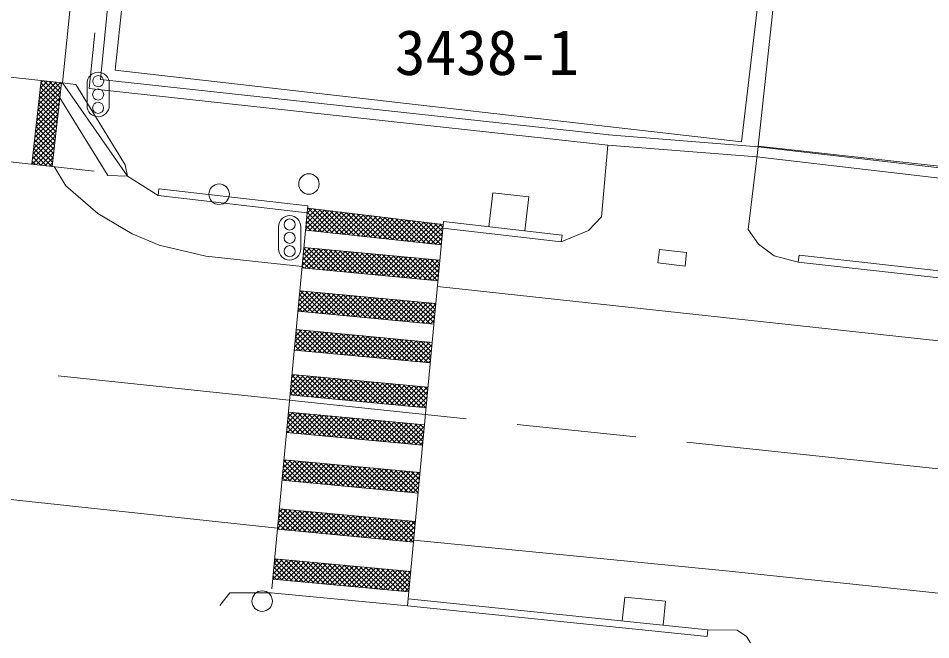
# Model space of a CAD drawing. Units: millimetres, scale not verified. Extents: x 40000 to 680000, y 20000 to 380000.
# Drawn here: x 230215 to 256921, y 271642 to 289812 of the extents above; entities that cross this region are included whole.
import ezdxf
from ezdxf.enums import TextEntityAlignment as Align

# ---------------------------------------------------------------- set-up
doc = ezdxf.new("R2010")
doc.units = ezdxf.units.MM
doc.header["$LTSCALE"] = 1000
doc.linetypes.add('CHAIN', pattern=[18.5, 12, -1.5, 3.5, -1.5])
doc.layers.add('M-BGD', color=7, linetype='Continuous', lineweight=13)
doc.layers.add('M-BMK', color=2, linetype='CHAIN', lineweight=13)
doc.styles.add('ＭＳ ゴシック', font='')
doc.styles.get('ＭＳ ゴシック').set_extended_font_data('MS Gothic')

msp = doc.modelspace()

# ---------------------------------------------------------------- linework, layer by layer
at = {"layer": 'M-BGD'}
for p, q in [((233423, 307066), (231511, 287923)), ((232621, 288023), (234497, 306911)), ((252961, 296054), (251848, 285883)), ((233049, 288290), (233833, 295496)), ((252255, 293554), (251379, 286200)), ((217836, 289406), (231511, 287923)), ((232293, 287757), (232455, 289388)), ((251379, 286200), (233049, 288290)), ((230885, 287991), (230615, 285547)), ((230807, 287287), (231450, 287930)), ((230824, 287446), (231322, 287944)), ((230842, 287605), (231195, 287958)), ((230859, 287764), (231067, 287972)), ((230877, 287923), (230939, 287985)), ((231421, 287380), (230877, 287924)), ((231435, 287507), (230959, 287983)), ((231449, 287635), (231117, 287966)), ((231481, 287927), (231211, 285481)), ((231463, 287762), (231276, 287949)), ((231477, 287889), (231435, 287932)), ((231902, 287872), (231511, 287923)), ((231511, 287923), (233416, 285199)), ((232228, 287259), (232229, 287909)), ((232621, 288023), (247507, 286404)), ((232879, 287907), (232878, 287257)), ((230772, 286969), (231450, 287648)), ((230789, 287128), (231468, 287807)), ((231393, 287125), (230849, 287669)), ((231407, 287252), (230863, 287796)), ((231902, 287872), (233348, 285529)), ((232293, 287757), (247475, 286106)), ((230754, 286810), (231433, 287489)), ((231365, 286870), (230821, 287414)), ((231379, 286998), (230835, 287541)), ((231433, 287489), (232838, 285214)), ((215689, 287192), (232441, 285345)), ((230719, 286492), (231398, 287171)), ((230737, 286651), (231415, 287330)), ((231336, 286616), (230793, 287159)), ((231350, 286743), (230807, 287287)), ((230684, 286175), (231363, 286853)), ((230702, 286334), (231380, 287012)), ((231308, 286361), (230765, 286905)), ((231322, 286488), (230779, 287032)), ((230667, 286016), (231345, 286694)), ((231280, 286106), (230737, 286650)), ((231294, 286233), (230751, 286777)), ((230632, 285698), (231310, 286376)), ((230649, 285857), (231328, 286535)), ((231252, 285851), (230708, 286395)), ((231266, 285979), (230723, 286522)), ((247490, 286406), (251867, 286058)), ((230621, 285546), (231293, 286217)), ((231224, 285597), (230680, 286140)), ((231238, 285724), (230694, 286268)), ((230748, 285532), (231275, 286058)), ((247289, 284007), (247475, 286106)), ((247475, 286106), (251833, 285760)), ((251868, 286069), (272401, 283810)), ((251868, 286058), (272357, 283656)), ((230879, 285517), (230638, 285758)), ((231038, 285500), (230652, 285886)), ((231197, 285482), (230666, 286013)), ((230876, 285518), (231257, 285899)), ((251848, 285883), (251575, 283638)), ((251833, 285760), (272322, 283359)), ((230720, 285535), (230624, 285631)), ((231003, 285504), (231240, 285740)), ((231131, 285490), (231222, 285581)), ((233416, 285199), (233348, 285529)), ((231265, 285475), (231612, 284912)), ((232838, 285214), (233416, 285199)), ((233416, 285199), (234310, 284627)), ((231612, 284912), (232540, 284108)), ((234333, 284825), (234310, 284627)), ((234333, 284825), (238686, 284327)), ((244104, 284713), (243990, 283719)), ((244104, 284713), (245156, 284592)), ((234310, 284627), (238667, 284128)), ((245156, 284592), (245042, 283599)), ((237637, 273127), (238686, 284327)), ((238621, 283639), (239182, 284200)), ((238636, 283795), (239056, 284215)), ((238650, 283951), (238930, 284230)), ((238665, 284107), (238803, 284245)), ((238679, 284260), (242652, 283782)), ((239422, 283532), (238696, 284258)), ((238732, 283608), (239308, 284185)), ((239581, 283515), (238857, 284239)), ((238859, 283594), (239435, 284169)), ((238986, 283580), (239561, 284154)), ((239739, 283498), (239017, 284220)), ((239898, 283480), (239178, 284200)), ((240057, 283463), (239339, 284181)), ((240216, 283445), (239500, 284162)), ((232540, 284108), (233551, 283506)), ((238945, 283584), (238644, 283886)), ((239104, 283567), (238656, 284015)), ((239263, 283550), (238668, 284144)), ((239114, 283566), (239687, 284139)), ((239241, 283552), (239813, 284124)), ((239369, 283538), (239939, 284109)), ((239496, 283524), (240066, 284094)), ((239624, 283510), (240192, 284078)), ((240375, 283428), (239660, 284142)), ((239751, 283496), (240318, 284063)), ((240533, 283411), (239821, 284123)), ((239879, 283482), (240444, 284048)), ((240692, 283393), (239982, 284104)), ((240006, 283468), (240571, 284033)), ((240134, 283454), (240697, 284018)), ((240851, 283376), (240143, 284084)), ((240261, 283440), (240823, 284002)), ((241010, 283359), (240303, 284065)), ((240389, 283427), (240949, 283987)), ((241168, 283341), (240464, 284046)), ((240516, 283413), (241076, 283972)), ((241327, 283324), (240625, 284026)), ((240644, 283399), (241202, 283957)), ((240771, 283385), (241328, 283942)), ((241486, 283306), (240786, 284007)), ((240899, 283371), (241454, 283926)), ((241645, 283289), (240946, 283988)), ((241026, 283357), (241581, 283911)), ((241804, 283272), (241107, 283968)), ((241154, 283343), (241707, 283896)), ((241962, 283254), (241268, 283949)), ((242121, 283237), (241429, 283930)), ((242280, 283220), (241589, 283910)), ((242439, 283202), (241750, 283891)), ((246901, 283607), (247289, 284007)), ((237831, 283068), (237833, 283718)), ((238483, 283716), (238481, 283066)), ((238619, 283620), (242596, 283185)), ((238628, 283619), (238620, 283627)), ((238787, 283602), (238632, 283756)), ((241281, 283329), (241833, 283881)), ((241408, 283315), (241959, 283866)), ((241536, 283301), (242085, 283851)), ((241608, 272636), (242660, 283872)), ((241663, 283287), (242212, 283835)), ((241791, 283273), (242338, 283820)), ((242596, 283186), (241911, 283872)), ((241918, 283259), (242464, 283805)), ((242046, 283245), (242590, 283790)), ((242608, 283316), (242072, 283852)), ((242173, 283231), (242645, 283703)), ((242620, 283445), (242232, 283833)), ((242633, 283574), (242393, 283814)), ((242645, 283704), (242554, 283794)), ((242642, 283672), (246109, 283275)), ((242660, 283872), (246132, 283474)), ((251575, 283638), (251875, 283209)), ((233551, 283506), (234337, 283175)), ((242301, 283217), (242630, 283546)), ((242428, 283203), (242615, 283390)), ((246109, 283275), (246901, 283607)), ((246132, 283474), (246109, 283275)), ((234337, 283175), (235701, 282854)), ((238551, 282892), (238753, 283094)), ((238566, 283048), (238623, 283106)), ((238572, 283111), (242554, 282738)), ((239355, 282435), (238691, 283100)), ((239511, 282420), (238847, 283085)), ((242556, 283189), (242601, 283234)), ((251875, 283209), (252336, 282866)), ((235701, 282854), (238520, 282554)), ((238522, 282580), (239011, 283070)), ((238537, 282736), (238882, 283082)), ((238887, 282479), (238545, 282821)), ((239043, 282464), (238557, 282951)), ((239199, 282449), (238569, 283080)), ((238589, 282506), (239141, 283057)), ((238719, 282494), (239270, 283045)), ((238848, 282482), (239399, 283033)), ((238977, 282470), (239528, 283021)), ((239667, 282406), (239003, 283070)), ((239107, 282458), (239658, 283009)), ((239824, 282391), (239159, 283056)), ((239236, 282446), (239787, 282997)), ((239980, 282376), (239315, 283041)), ((239365, 282434), (239916, 282985)), ((240136, 282362), (239471, 283027)), ((239495, 282422), (240046, 282973)), ((239624, 282410), (240175, 282961)), ((240292, 282347), (239627, 283012)), ((239753, 282397), (240304, 282948)), ((240448, 282332), (239783, 282997)), ((239883, 282385), (240434, 282936)), ((240604, 282318), (239939, 282983)), ((240012, 282373), (240563, 282924)), ((240760, 282303), (240095, 282968)), ((240141, 282361), (240692, 282912)), ((240916, 282289), (240251, 282954)), ((240271, 282349), (240822, 282900)), ((240400, 282337), (240951, 282888)), ((241072, 282274), (240407, 282939)), ((240529, 282325), (241080, 282876)), ((241228, 282259), (240563, 282924)), ((240658, 282313), (241209, 282864)), ((241384, 282245), (240719, 282910)), ((240788, 282301), (241339, 282852)), ((241540, 282230), (240875, 282895)), ((240917, 282288), (241468, 282840)), ((241696, 282216), (241031, 282880)), ((241046, 282276), (241597, 282827)), ((241852, 282201), (241187, 282866)), ((242008, 282186), (241343, 282851)), ((242164, 282172), (241499, 282837)), ((242320, 282157), (241655, 282822)), ((248980, 283055), (248934, 282658)), ((248980, 283055), (249775, 282964)), ((249775, 282964), (249729, 282567)), ((252336, 282866), (253044, 282684)), ((253066, 282883), (253044, 282684)), ((253066, 282883), (271769, 280799)), ((238575, 282508), (238520, 282563)), ((238731, 282493), (238532, 282692)), ((241176, 282264), (241727, 282815)), ((241305, 282252), (241856, 282803)), ((241434, 282240), (241985, 282791)), ((241564, 282228), (242115, 282779)), ((241693, 282216), (242244, 282767)), ((242476, 282142), (241811, 282807)), ((241822, 282204), (242373, 282755)), ((241952, 282192), (242503, 282743)), ((242509, 282251), (241967, 282793)), ((242081, 282179), (242545, 282644)), ((242521, 282381), (242123, 282778)), ((242533, 282510), (242279, 282764)), ((242545, 282639), (242435, 282749)), ((248934, 282658), (249729, 282567)), ((253044, 282684), (271747, 280600)), ((238516, 282513), (242498, 282140)), ((242210, 282167), (242531, 282488)), ((242340, 282155), (242516, 282332)), ((242469, 282143), (242502, 282176)), ((238405, 281245), (238956, 281796)), ((238411, 281392), (238827, 281808)), ((238425, 281548), (238697, 281821)), ((238440, 281704), (238568, 281833)), ((238453, 281843), (242436, 281470)), ((239144, 281176), (238479, 281841)), ((238534, 281233), (239085, 281784)), ((239300, 281161), (238635, 281826)), ((238664, 281221), (239215, 281772)), ((239456, 281147), (238791, 281812)), ((238793, 281209), (239344, 281760)), ((238922, 281197), (239473, 281748)), ((239612, 281132), (238947, 281797)), ((239768, 281118), (239103, 281783)), ((239924, 281103), (239259, 281768)), ((240080, 281088), (239415, 281753)), ((242482, 281972), (302354, 275495)), ((238832, 281205), (238431, 281606)), ((238988, 281191), (238443, 281736)), ((239052, 281185), (239603, 281736)), ((239181, 281173), (239732, 281724)), ((239310, 281161), (239861, 281712)), ((239439, 281148), (239990, 281699)), ((239569, 281136), (240120, 281687)), ((240236, 281074), (239571, 281739)), ((239698, 281124), (240249, 281675)), ((240392, 281059), (239727, 281724)), ((239827, 281112), (240378, 281663)), ((240548, 281045), (239883, 281709)), ((239957, 281100), (240508, 281651)), ((240704, 281030), (240039, 281695)), ((240086, 281088), (240637, 281639)), ((240860, 281015), (240195, 281680)), ((240215, 281076), (240766, 281627)), ((240345, 281064), (240896, 281615)), ((241016, 281001), (240352, 281666)), ((240474, 281052), (241025, 281603)), ((241172, 280986), (240508, 281651)), ((240603, 281039), (241154, 281590)), ((241328, 280971), (240664, 281636)), ((240733, 281027), (241284, 281578)), ((241485, 280957), (240820, 281622)), ((240862, 281015), (241413, 281566)), ((241641, 280942), (240976, 281607)), ((240991, 281003), (241542, 281554)), ((241121, 280991), (241672, 281542)), ((241797, 280928), (241132, 281593)), ((241250, 280979), (241801, 281530)), ((241953, 280913), (241288, 281578)), ((241379, 280967), (241930, 281518)), ((242109, 280898), (241444, 281563)), ((241508, 280955), (242059, 281506)), ((242265, 280884), (241600, 281549)), ((241638, 280943), (242189, 281494)), ((242383, 280907), (241756, 281534)), ((241767, 280930), (242318, 281481)), ((242395, 281036), (241912, 281519)), ((242407, 281166), (242068, 281505)), ((242419, 281295), (242224, 281490)), ((238397, 281246), (242380, 280873)), ((238520, 281235), (238407, 281348)), ((238676, 281220), (238419, 281477)), ((241896, 280918), (242434, 281456)), ((242026, 280906), (242420, 281300)), ((242431, 281424), (242380, 281476)), ((242155, 280894), (242405, 281144)), ((242284, 280882), (242390, 280988)), ((238314, 280358), (238637, 280681)), ((238328, 280514), (238508, 280693)), ((238343, 280670), (238379, 280706)), ((238347, 280708), (242329, 280336)), ((239086, 280037), (238422, 280701)), ((239243, 280022), (238578, 280687)), ((238299, 280202), (238767, 280669)), ((238774, 280066), (238328, 280512)), ((238930, 280051), (238340, 280641)), ((238345, 280106), (238896, 280657)), ((238474, 280094), (239025, 280645)), ((238603, 280082), (239154, 280633)), ((238733, 280070), (239284, 280621)), ((239399, 280007), (238734, 280672)), ((238862, 280058), (239413, 280609)), ((239555, 279993), (238890, 280658)), ((238991, 280045), (239542, 280597)), ((239711, 279978), (239046, 280643)), ((239121, 280033), (239672, 280584)), ((239867, 279964), (239202, 280628)), ((239250, 280021), (239801, 280572)), ((240023, 279949), (239358, 280614)), ((239379, 280009), (239930, 280560)), ((239509, 279997), (240060, 280548)), ((240179, 279934), (239514, 280599)), ((239638, 279985), (240189, 280536)), ((240335, 279920), (239670, 280585)), ((239767, 279973), (240318, 280524)), ((240491, 279905), (239826, 280570)), ((239897, 279961), (240448, 280512)), ((240647, 279890), (239982, 280555)), ((240026, 279949), (240577, 280500)), ((240803, 279876), (240138, 280541)), ((240155, 279936), (240706, 280488)), ((240285, 279924), (240836, 280475)), ((240959, 279861), (240294, 280526)), ((240414, 279912), (240965, 280463)), ((241115, 279847), (240450, 280512)), ((240543, 279900), (241094, 280451)), ((241271, 279832), (240606, 280497)), ((240672, 279888), (241223, 280439)), ((241427, 279817), (240762, 280482)), ((240802, 279876), (241353, 280427)), ((241583, 279803), (240918, 280468)), ((240931, 279864), (241482, 280415)), ((241739, 279788), (241074, 280453)), ((241895, 279774), (241230, 280438)), ((242051, 279759), (241386, 280424)), ((238462, 280095), (238304, 280253)), ((238618, 280080), (238316, 280383)), ((241060, 279852), (241611, 280403)), ((241190, 279840), (241741, 280391)), ((241319, 279828), (241870, 280379)), ((241448, 279815), (241999, 280366)), ((242207, 279744), (241542, 280409)), ((241578, 279803), (242129, 280354)), ((242280, 279813), (241698, 280395)), ((241707, 279791), (242258, 280342)), ((241836, 279779), (242323, 280265)), ((242292, 279942), (241854, 280380)), ((242304, 280071), (242010, 280365)), ((242317, 280201), (242166, 280351)), ((242329, 280330), (242322, 280336)), ((238291, 280111), (242273, 279738)), ((238306, 280110), (238292, 280124)), ((241966, 279767), (242308, 280109)), ((242095, 279755), (242293, 279953)), ((242224, 279743), (242279, 279797)), ((238171, 278834), (238688, 279351)), ((238186, 278990), (238559, 279364)), ((238200, 279146), (238430, 279376)), ((238215, 279302), (238300, 279388)), ((238864, 278732), (238222, 279374)), ((238224, 279395), (242206, 279022)), ((239020, 278718), (238355, 279383)), ((239176, 278703), (238511, 279368)), ((239332, 278689), (238667, 279353)), ((238552, 278762), (238198, 279116)), ((238708, 278747), (238210, 279245)), ((238267, 278788), (238818, 279339)), ((238396, 278776), (238947, 279327)), ((238525, 278764), (239076, 279315)), ((238654, 278752), (239206, 279303)), ((238784, 278740), (239335, 279291)), ((239488, 278674), (238823, 279339)), ((238913, 278728), (239464, 279279)), ((239644, 278659), (238979, 279324)), ((239042, 278716), (239593, 279267)), ((239800, 278645), (239135, 279310)), ((239172, 278704), (239723, 279255)), ((239956, 278630), (239291, 279295)), ((239301, 278691), (239852, 279242)), ((239430, 278679), (239981, 279230)), ((240112, 278615), (239447, 279280)), ((239560, 278667), (240111, 279218)), ((240268, 278601), (239603, 279266)), ((239689, 278655), (240240, 279206)), ((240424, 278586), (239759, 279251)), ((239818, 278643), (240369, 279194)), ((240580, 278572), (239915, 279237)), ((239948, 278631), (240499, 279182)), ((240736, 278557), (240071, 279222)), ((240077, 278619), (240628, 279170)), ((240206, 278607), (240757, 279158)), ((240892, 278542), (240227, 279207)), ((240336, 278595), (240887, 279146)), ((241048, 278528), (240383, 279193)), ((240465, 278582), (241016, 279133)), ((241204, 278513), (240539, 279178)), ((240594, 278570), (241145, 279121)), ((241360, 278499), (240695, 279163)), ((240723, 278558), (241274, 279109)), ((241516, 278484), (240852, 279149)), ((240853, 278546), (241404, 279097)), ((240982, 278534), (241533, 279085)), ((241672, 278469), (241008, 279134)), ((241828, 278455), (241164, 279120)), ((241985, 278440), (241320, 279105)), ((242141, 278425), (241476, 279090)), ((238240, 278791), (238173, 278857)), ((238396, 278776), (238185, 278987)), ((241111, 278522), (241662, 279073)), ((241241, 278510), (241792, 279061)), ((241370, 278498), (241921, 279049)), ((241499, 278486), (242050, 279037)), ((241629, 278473), (242180, 279024)), ((242162, 278546), (241632, 279076)), ((241758, 278461), (242195, 278898)), ((242174, 278675), (241788, 279061)), ((242186, 278804), (241944, 279047)), ((242198, 278934), (242100, 279032)), ((238168, 278798), (242150, 278425)), ((241887, 278449), (242180, 278742)), ((242017, 278437), (242165, 278586)), ((238106, 278138), (238256, 278288)), ((238121, 278300), (242104, 277927)), ((238121, 278294), (238126, 278300)), ((238902, 277624), (238237, 278289)), ((242146, 278425), (242151, 278430)), ((238077, 277826), (238514, 278263)), ((238091, 277982), (238385, 278275)), ((238093, 277700), (238644, 278251)), ((238434, 277668), (238094, 278009)), ((238590, 277654), (238106, 278138)), ((238746, 277639), (238118, 278267)), ((238222, 277688), (238773, 278239)), ((238351, 277676), (238902, 278227)), ((239058, 277610), (238393, 278275)), ((238480, 277664), (239032, 278215)), ((239214, 277595), (238549, 278260)), ((238610, 277652), (239161, 278203)), ((239370, 277580), (238705, 278245)), ((238739, 277640), (239290, 278191)), ((239526, 277566), (238862, 278231)), ((238868, 277627), (239419, 278179)), ((238998, 277615), (239549, 278166)), ((239682, 277551), (239018, 278216)), ((239127, 277603), (239678, 278154)), ((239838, 277537), (239174, 278202)), ((239256, 277591), (239807, 278142)), ((239995, 277522), (239330, 278187)), ((239386, 277579), (239937, 278130)), ((240151, 277507), (239486, 278172)), ((239515, 277567), (240066, 278118)), ((240307, 277493), (239642, 278158)), ((239644, 277555), (240195, 278106)), ((239774, 277543), (240325, 278094)), ((240463, 277478), (239798, 278143)), ((239903, 277531), (240454, 278082)), ((240619, 277464), (239954, 278128)), ((240032, 277518), (240583, 278070)), ((240775, 277449), (240110, 278114)), ((240162, 277506), (240713, 278057)), ((240931, 277434), (240266, 278099)), ((240291, 277494), (240842, 278045)), ((240420, 277482), (240971, 278033)), ((241087, 277420), (240422, 278085)), ((240549, 277470), (241100, 278021)), ((241243, 277405), (240578, 278070)), ((240679, 277458), (241230, 278009)), ((241399, 277390), (240734, 278055)), ((241555, 277376), (240890, 278041)), ((241711, 277361), (241046, 278026)), ((241867, 277347), (241202, 278012)), ((238122, 277697), (238070, 277750)), ((238278, 277683), (238082, 277879)), ((240808, 277446), (241359, 277997)), ((240937, 277434), (241488, 277985)), ((241067, 277422), (241618, 277973)), ((241196, 277409), (241747, 277961)), ((241325, 277397), (241876, 277948)), ((242023, 277332), (241358, 277997)), ((241455, 277385), (242006, 277936)), ((242058, 277439), (241514, 277982)), ((241584, 277373), (242100, 277889)), ((242070, 277568), (241670, 277968)), ((242082, 277697), (241826, 277953)), ((242094, 277826), (241982, 277938)), ((237803, 274903), (212651, 277600)), ((238065, 277703), (242048, 277330)), ((241713, 277361), (242086, 277733)), ((241843, 277349), (242071, 277577)), ((241972, 277337), (242056, 277421)), ((237939, 276352), (238445, 276858)), ((237953, 276508), (238316, 276870)), ((237968, 276664), (238186, 276882)), ((238492, 276251), (237977, 276765)), ((237982, 276820), (238057, 276894)), ((238648, 276236), (237989, 276895)), ((237990, 276901), (241973, 276528)), ((238023, 276295), (238574, 276846)), ((238804, 276222), (238139, 276887)), ((238153, 276283), (238704, 276834)), ((238282, 276271), (238833, 276822)), ((238960, 276207), (238295, 276872)), ((238411, 276259), (238962, 276810)), ((239116, 276193), (238451, 276858)), ((238541, 276247), (239092, 276798)), ((239272, 276178), (238607, 276843)), ((238670, 276234), (239221, 276785)), ((239428, 276163), (238763, 276828)), ((238799, 276222), (239350, 276773)), ((239584, 276149), (238919, 276814)), ((238928, 276210), (239480, 276761)), ((239058, 276198), (239609, 276749)), ((239740, 276134), (239075, 276799)), ((239187, 276186), (239738, 276737)), ((239896, 276120), (239231, 276784)), ((239316, 276174), (239867, 276725)), ((240052, 276105), (239387, 276770)), ((239446, 276162), (239997, 276713)), ((240208, 276090), (239543, 276755)), ((239575, 276150), (240126, 276701)), ((240364, 276076), (239699, 276741)), ((239704, 276138), (240255, 276689)), ((239834, 276125), (240385, 276676)), ((240520, 276061), (239855, 276726)), ((240676, 276046), (240011, 276711)), ((240832, 276032), (240167, 276697)), ((240988, 276017), (240323, 276682)), ((238180, 276280), (237953, 276507)), ((238336, 276266), (237965, 276636)), ((239963, 276113), (240514, 276664)), ((240092, 276101), (240643, 276652)), ((240222, 276089), (240773, 276640)), ((240351, 276077), (240902, 276628)), ((241144, 276003), (240479, 276668)), ((240480, 276065), (241031, 276616)), ((240610, 276053), (241161, 276604)), ((241300, 275988), (240636, 276653)), ((240739, 276041), (241290, 276592)), ((241456, 275973), (240792, 276638)), ((240868, 276029), (241419, 276580)), ((241612, 275959), (240948, 276624)), ((240997, 276016), (241548, 276567)), ((241769, 275944), (241104, 276609)), ((241127, 276004), (241678, 276555)), ((241256, 275992), (241807, 276543)), ((241917, 275937), (241260, 276594)), ((241385, 275980), (241936, 276531)), ((241929, 276066), (241416, 276580)), ((241515, 275968), (241962, 276415)), ((241941, 276195), (241572, 276565)), ((241954, 276325), (241728, 276551)), ((241966, 276454), (241884, 276536)), ((237934, 276303), (241917, 275930)), ((238024, 276295), (237941, 276378)), ((241644, 275956), (241947, 276259)), ((241773, 275944), (241933, 276103)), ((241903, 275932), (241918, 275947)), ((237802, 274893), (238333, 275425)), ((237817, 275049), (238204, 275437)), ((237831, 275205), (238075, 275449)), ((237846, 275361), (237945, 275461)), ((238486, 274808), (237853, 275441)), ((237856, 275469), (241839, 275096)), ((237912, 274861), (238463, 275412)), ((238642, 274793), (237977, 275458)), ((238041, 274849), (238592, 275400)), ((238798, 274778), (238134, 275443)), ((238170, 274837), (238721, 275388)), ((238954, 274764), (238290, 275429)), ((238300, 274825), (238851, 275376)), ((238429, 274813), (238980, 275364)), ((239110, 274749), (238446, 275414)), ((238558, 274801), (239109, 275352)), ((239267, 274735), (238602, 275399)), ((238688, 274789), (239239, 275340)), ((239423, 274720), (238758, 275385)), ((239579, 274705), (238914, 275370)), ((239735, 274691), (239070, 275356)), ((239891, 274676), (239226, 275341)), ((238174, 274837), (237829, 275182)), ((238330, 274822), (237841, 275311)), ((238817, 274777), (239368, 275328)), ((238946, 274765), (239497, 275316)), ((239075, 274752), (239626, 275303)), ((239205, 274740), (239756, 275291)), ((239334, 274728), (239885, 275279)), ((240047, 274661), (239382, 275326)), ((239463, 274716), (240014, 275267)), ((240203, 274647), (239538, 275312)), ((239593, 274704), (240144, 275255)), ((240359, 274632), (239694, 275297)), ((239722, 274692), (240273, 275243)), ((240515, 274618), (239850, 275282)), ((239851, 274680), (240402, 275231)), ((239981, 274668), (240532, 275219)), ((240671, 274603), (240006, 275268)), ((240110, 274656), (240661, 275207)), ((240827, 274588), (240162, 275253)), ((240239, 274643), (240790, 275194)), ((240983, 274574), (240318, 275239)), ((240369, 274631), (240920, 275182)), ((241139, 274559), (240474, 275224)), ((240498, 274619), (241049, 275170)), ((240627, 274607), (241178, 275158)), ((241295, 274545), (240630, 275209)), ((240757, 274595), (241308, 275146)), ((241451, 274530), (240786, 275195)), ((240886, 274583), (241437, 275134)), ((241607, 274515), (240942, 275180)), ((241015, 274571), (241566, 275122)), ((241763, 274501), (241098, 275166)), ((241144, 274559), (241695, 275110)), ((241793, 274612), (241254, 275151)), ((241274, 274547), (241825, 275098)), ((241805, 274741), (241410, 275136)), ((241817, 274871), (241566, 275122)), ((241830, 275000), (241722, 275107)), ((237800, 274872), (241783, 274499)), ((237862, 274866), (237805, 274923)), ((238018, 274851), (237817, 275053)), ((241403, 274534), (241825, 274957)), ((241532, 274522), (241811, 274801)), ((241662, 274510), (241796, 274645)), ((251022, 273650), (241788, 274552)), ((237719, 274011), (241702, 273638)), ((238394, 273345), (237729, 274010)), ((237664, 273416), (238212, 273964)), ((237678, 273572), (238082, 273977)), ((237693, 273729), (237953, 273989)), ((238082, 273374), (237696, 273760)), ((237708, 273885), (237824, 274001)), ((238238, 273359), (237708, 273890)), ((237790, 273401), (238341, 273952)), ((238550, 273330), (237885, 273995)), ((237919, 273389), (238470, 273940)), ((238706, 273316), (238041, 273980)), ((238049, 273377), (238600, 273928)), ((238178, 273365), (238729, 273916)), ((238862, 273301), (238197, 273966)), ((238307, 273353), (238858, 273904)), ((239018, 273286), (238353, 273951)), ((238437, 273341), (238988, 273892)), ((239174, 273272), (238510, 273937)), ((238566, 273329), (239117, 273880)), ((239330, 273257), (238666, 273922)), ((238695, 273317), (239246, 273868)), ((239486, 273242), (238822, 273907)), ((238825, 273304), (239376, 273855)), ((238954, 273292), (239505, 273843)), ((239643, 273228), (238978, 273893)), ((239083, 273280), (239634, 273831)), ((239799, 273213), (239134, 273878)), ((239212, 273268), (239763, 273819)), ((239955, 273199), (239290, 273864)), ((239342, 273256), (239893, 273807)), ((240111, 273184), (239446, 273849)), ((239471, 273244), (240022, 273795)), ((239600, 273232), (240151, 273783)), ((240267, 273169), (239602, 273834)), ((239730, 273220), (240281, 273771)), ((240423, 273155), (239758, 273820)), ((239859, 273208), (240410, 273759)), ((240579, 273140), (239914, 273805)), ((239988, 273195), (240539, 273746)), ((240735, 273126), (240070, 273790)), ((240891, 273111), (240226, 273776)), ((241047, 273096), (240382, 273761)), ((241203, 273082), (240538, 273747)), ((237770, 273403), (237672, 273502)), ((237926, 273389), (237684, 273631)), ((240118, 273183), (240669, 273734)), ((240247, 273171), (240798, 273722)), ((240376, 273159), (240927, 273710)), ((240506, 273147), (241057, 273698)), ((240635, 273135), (241186, 273686)), ((241359, 273067), (240694, 273732)), ((240764, 273123), (241315, 273674)), ((241515, 273052), (240850, 273717)), ((240893, 273111), (241445, 273662)), ((241648, 273061), (241006, 273703)), ((241023, 273099), (241574, 273650)), ((241152, 273086), (241702, 273636)), ((241660, 273190), (241162, 273688)), ((241281, 273074), (241687, 273480)), ((241672, 273320), (241318, 273674)), ((241684, 273449), (241474, 273659)), ((241696, 273578), (241630, 273644)), ((272404, 271400), (251022, 273650)), ((237663, 273413), (241646, 273040)), ((241411, 273062), (241673, 273324)), ((236110, 272645), (236406, 273010)), ((236406, 273010), (237619, 273010)), ((237619, 273010), (241608, 272636)), ((241540, 273050), (241658, 273168)), ((241629, 272835), (250395, 271935)), ((247964, 272889), (247892, 272192)), ((247964, 272889), (249157, 272766)), ((249157, 272766), (249086, 272070)), ((241608, 272636), (250374, 271736)), ((250374, 271736), (250395, 271935)), ((250395, 271935), (251258, 271924)), ((251258, 271924), (251533, 271741)), ((251533, 271741), (251646, 271548))]:
    msp.add_line(p, q, dxfattribs=at)
for centre, radius in [((232555, 287973), 162), ((232553, 287583), 162), ((232552, 287193), 162), ((238722, 284968), 300), ((236095, 284667), 300), ((238158, 283782), 162), ((238157, 283392), 162), ((238156, 283002), 162), ((237355, 272771), 300)]:
    msp.add_circle(centre, radius, dxfattribs=at)
for centre, start, end in [((232554, 287908), 359.8313, 179.8313), ((232553, 287258), 179.8313, 359.8313), ((238158, 283717), 359.8313, 179.8313), ((238156, 283067), 179.8313, 359.8313)]:
    msp.add_arc(centre, 325, start, end, dxfattribs=at)
at = {"layer": 'M-BMK'}
msp.add_line((212988, 281290), (274602, 274803), dxfattribs=at)

# ---------------------------------------------------------------- texts
at = {"layer": 'M-BGD', "style": 'ＭＳ ゴシック'}
msp.add_text('3438-1', height=1320, dxfattribs=at).set_placement((241238, 288814), align=Align.MIDDLE_LEFT)

doc.saveas('drawing.dxf')
